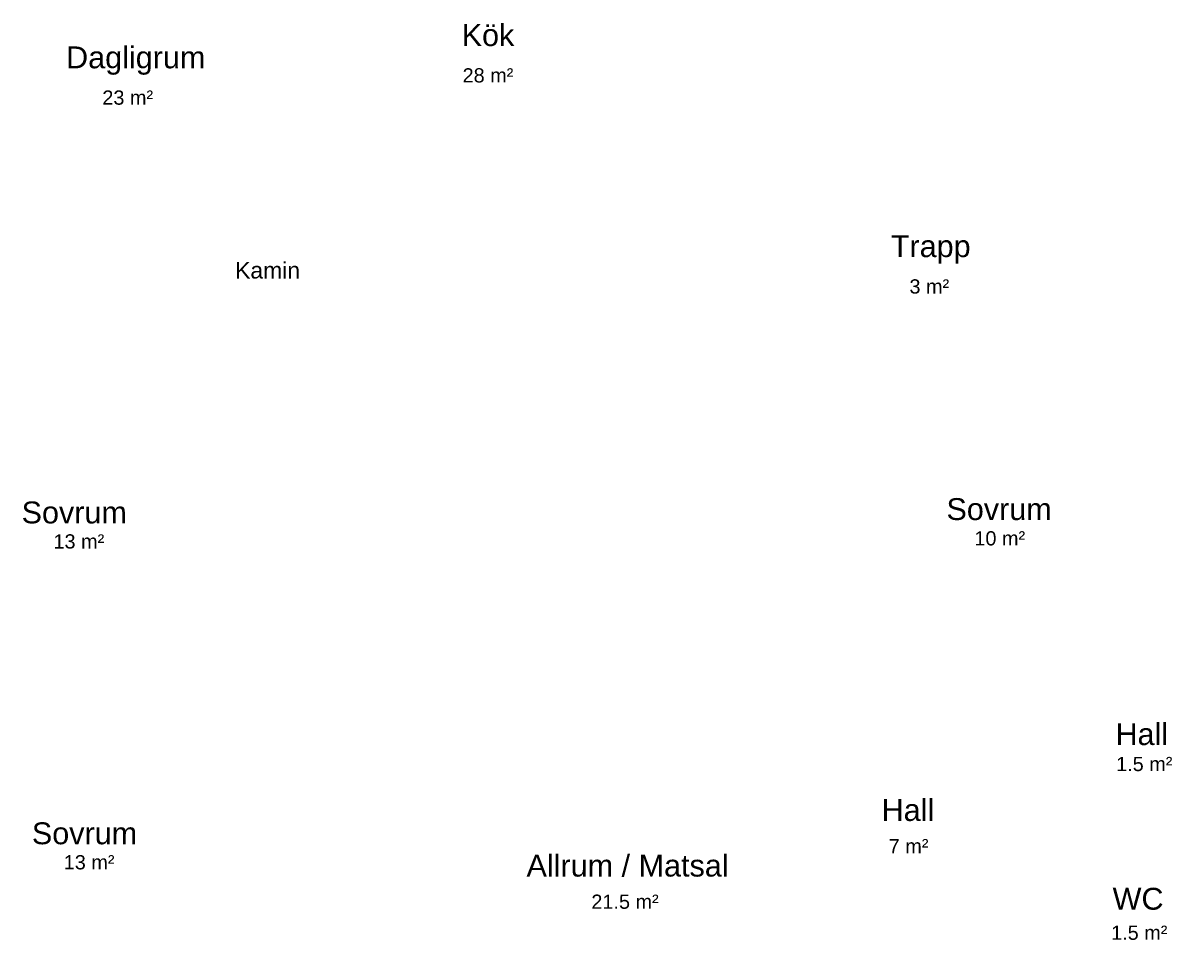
# Model space of a CAD drawing. Header units: millimetres. Extents: x -60009 to 113281, y -58228 to 411188.
# Drawn here: x 1600 to 12104, y 402806 to 411188 of the extents above; entities that cross this region are included whole.
import ezdxf

# ---------------------------------------------------------------- set-up
doc = ezdxf.new("R2010")
doc.units = ezdxf.units.MM
doc.layers.add('Rumsangivelser', color=7, linetype='Continuous')
doc.styles.get("Standard").update_dxf_attribs({"font": 'Arial.ttf', "height": 170})

msp = doc.modelspace()

# ---------------------------------------------------------------- texts
at = {"layer": 'Rumsangivelser'}
for s, height, p in [('Kök', 200, (5609.938, 410977.598)), ('Dagligrum', 200, (1993.822, 410774.227)), ('28 m²', 130, (5618.135, 410644.657)), ('23 m²', 130, (2324.883, 410441.286)), ('Trapp', 200, (9532.997, 409047.992)), ('Kamin', 150, (3538.744, 408852.463)), ('3 m²', 130, (9703.423, 408715.05)), ('Sovrum', 200, (10041.489, 406644.789)), ('Sovrum', 200, (1586.907, 406613.954)), ('13 m²', 130, (1878.177, 406384.347)), ('10 m²', 130, (10296.676, 406412.635)), ('Hall', 200, (11586.855, 404587.855)), ('1.5 m²', 130, (11592.502, 404349.747)), ('Hall', 200, (9448.694, 403893.911)), ('Sovrum', 200, (1680.72, 403681.174)), ('7 m²', 130, (9513.723, 403599.051)), ('13 m²', 130, (1971.989, 403451.567)), ('Allrum / Matsal', 200, (6202.801, 403385.862)), ('WC', 200, (11560.551, 403082.849)), ('21.5 m²', 130, (6795.397, 403091.003)), ('1.5 m²', 130, (11546.692, 402807.546))]:
    msp.add_text(s, height=height, dxfattribs=at).set_placement(p)

doc.saveas('drawing.dxf')
